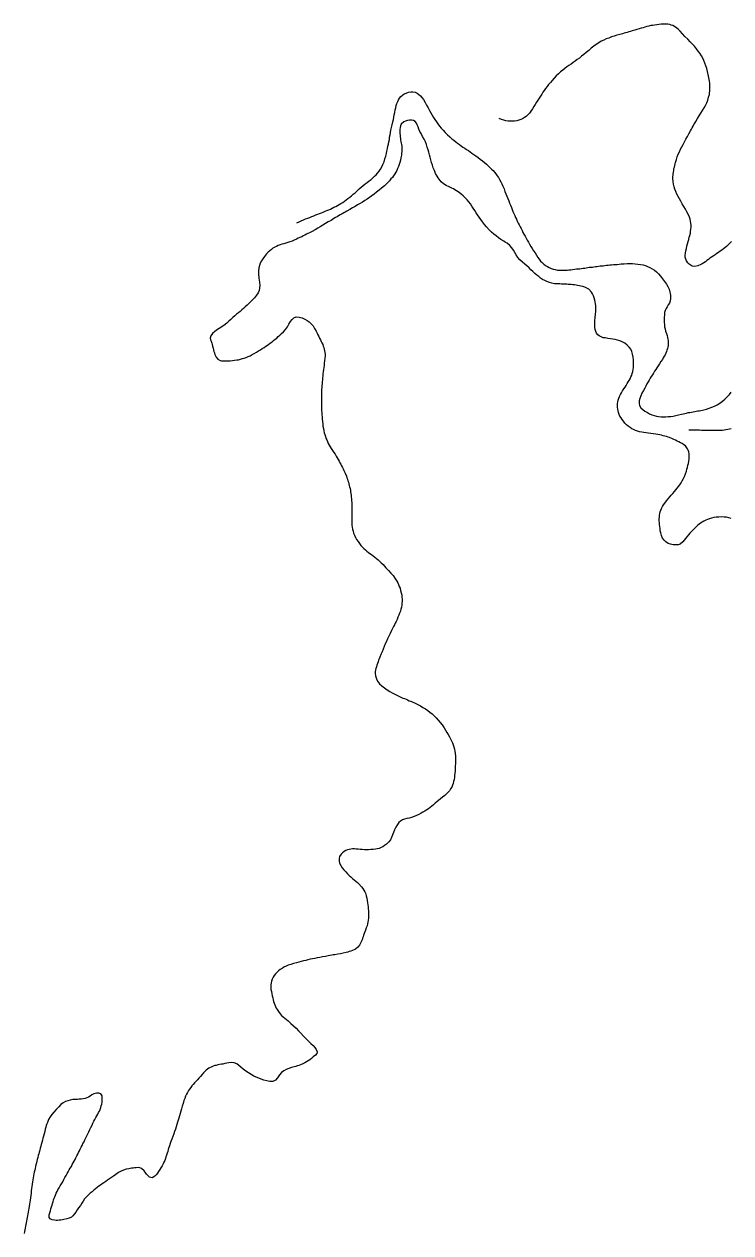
# Model space of a CAD drawing. Header units: inches. Extents: x 401374 to 405300, y 6332180 to 6336621.
# Drawn here: x 401566 to 402041, y 6335087 to 6335900 of the extents above; entities that cross this region are included whole.
import ezdxf

# ---------------------------------------------------------------- set-up
doc = ezdxf.new("R2010")
doc.units = ezdxf.units.IN
doc.header["$MEASUREMENT"] = 0

msp = doc.modelspace()

# ---------------------------------------------------------------- linework, layer by layer
for points in [[(402041.9, 6335753.7), (402040.2, 6335752), (402038.4, 6335750.3), (402036.4, 6335748.7), (402035.4, 6335747.9), (402034.3, 6335747.1), (402033.2, 6335746.3), (402032, 6335745.5), (402030.8, 6335744.7), (402029.6, 6335743.9), (402028.5, 6335743.1), (402027.4, 6335742.4), (402026.3, 6335741.6), (402025.3, 6335740.8), (402024.3, 6335740.1), (402023.3, 6335739.3), (402022.2, 6335738.7), (402021.2, 6335738.1), (402019.3, 6335737.2), (402017.3, 6335736.8), (402015.4, 6335737.1), (402013.5, 6335738.4), (402012.4, 6335739.4), (402011.6, 6335740.6), (402011.1, 6335741.8), (402010.8, 6335743.1), (402010.8, 6335744.4), (402010.9, 6335745.9), (402011.1, 6335747.4), (402011.5, 6335749), (402011.8, 6335750.6), (402012.2, 6335752.1), (402012.7, 6335753.6), (402013.1, 6335755.1), (402013.5, 6335756.5), (402013.8, 6335757.8), (402014.2, 6335759.2), (402014.4, 6335760.5), (402014.6, 6335761.9), (402014.7, 6335763.2), (402014.7, 6335764.5), (402014.6, 6335765.9), (402014.4, 6335767.3), (402014.1, 6335768.7), (402013.6, 6335770.1), (402013, 6335771.7), (402011.9, 6335773.6), (402010.9, 6335775.5), (402009.9, 6335777.3), (402008.8, 6335779), (402007.8, 6335780.7), (402006.9, 6335782.3), (402006, 6335783.9), (402005.2, 6335785.6), (402004.4, 6335787.2), (402003.8, 6335788.8), (402003.3, 6335790.5), (402002.9, 6335792.3), (402002.6, 6335794.1), (402002.5, 6335796.1), (402002.5, 6335797.1), (402002.6, 6335798.2), (402002.7, 6335799.2), (402002.9, 6335800.4), (402003, 6335801.5), (402003.2, 6335802.7), (402003.5, 6335803.7), (402003.7, 6335804.8), (402003.9, 6335805.8), (402004.2, 6335806.8), (402004.8, 6335808.7), (402005.4, 6335810.6), (402006.1, 6335812.3), (402006.8, 6335814), (402007.6, 6335815.7), (402008.4, 6335817.4), (402009.3, 6335819), (402010.2, 6335820.7), (402011.2, 6335822.4), (402012.2, 6335824.2), (402013.2, 6335826.1), (402014.3, 6335828.1), (402014.9, 6335829.1), (402015.5, 6335830.2), (402016, 6335831.2), (402016.6, 6335832.3), (402017.2, 6335833.3), (402017.8, 6335834.3), (402019, 6335836.3), (402020.2, 6335838.1), (402021.3, 6335839.9), (402022.4, 6335841.7), (402023.4, 6335843.5), (402024.3, 6335845.2), (402025.2, 6335847), (402025.9, 6335848.8), (402026.5, 6335850.7), (402027, 6335852.6), (402027.1, 6335853.6), (402027.3, 6335854.7), (402027.3, 6335855.7), (402027.4, 6335856.8), (402027.4, 6335857.9), (402027.3, 6335859.1), (402027.2, 6335860.2), (402027.1, 6335861.5), (402026.9, 6335862.6), (402026.7, 6335863.7), (402026.4, 6335864.8), (402026.2, 6335865.9), (402026, 6335866.9), (402025.7, 6335867.9), (402025.2, 6335869.9), (402024.6, 6335871.8), (402024, 6335873.5), (402023.3, 6335875.3), (402022.5, 6335876.9), (402021.6, 6335878.6), (402020.6, 6335880.2), (402019.5, 6335881.7), (402018.3, 6335883.3), (402017, 6335884.9), (402015.6, 6335886.4), (402014.1, 6335888), (402012.5, 6335889.7), (402010.6, 6335891.5), (402009, 6335893.3), (402007.4, 6335895), (402005.9, 6335896.5), (402004.2, 6335897.8), (402002.4, 6335898.8), (402001.4, 6335899.2), (402000.3, 6335899.5), (401999.1, 6335899.7), (401997.9, 6335899.8), (401996.2, 6335899.7), (401994.6, 6335899.7), (401993.1, 6335899.6), (401991.6, 6335899.4), (401990.2, 6335899.2), (401988.9, 6335899), (401987.6, 6335898.8), (401986.3, 6335898.5), (401985, 6335898.2), (401983.7, 6335897.8), (401982.4, 6335897.4), (401981.1, 6335897.1), (401979.7, 6335896.6), (401978.3, 6335896.2), (401976.8, 6335895.7), (401975.2, 6335895.3), (401974, 6335894.9), (401972.9, 6335894.6), (401971.8, 6335894.3), (401970.7, 6335894), (401969.7, 6335893.7), (401968.7, 6335893.4), (401966.7, 6335892.9), (401964.8, 6335892.3), (401963, 6335891.7), (401961.2, 6335891.2), (401959.4, 6335890.5), (401957.7, 6335889.9), (401956, 6335889.1), (401954.3, 6335888.3), (401952.7, 6335887.3), (401951, 6335886.2), (401949.3, 6335885), (401947.6, 6335883.7), (401945.9, 6335882.2), (401944.2, 6335880.7), (401942.7, 6335879.4), (401941.1, 6335878.2), (401939.7, 6335877), (401938.2, 6335876), (401936.8, 6335875), (401935.4, 6335874), (401934, 6335873), (401932.6, 6335872.1), (401931.2, 6335871.1), (401929.8, 6335870), (401928.5, 6335868.9), (401927, 6335867.7), (401925.6, 6335866.4), (401924.1, 6335865), (401922.7, 6335863.5), (401921.3, 6335862), (401920.1, 6335860.6), (401918.9, 6335859.2), (401917.9, 6335857.9), (401916.9, 6335856.5), (401916, 6335855.3), (401915.1, 6335854), (401914.3, 6335852.7), (401913.4, 6335851.4), (401912.6, 6335850.1), (401911.8, 6335848.7), (401910.9, 6335847.3), (401910, 6335845.9), (401909.1, 6335844.4), (401908.1, 6335842.9), (401907, 6335841.3), (401906, 6335840), (401904.9, 6335838.8), (401903.8, 6335837.8), (401902.7, 6335837), (401901.5, 6335836.2), (401900.2, 6335835.6), (401898.9, 6335835.2), (401897.5, 6335834.8), (401896.1, 6335834.6), (401894.7, 6335834.5), (401893.3, 6335834.5), (401891.8, 6335834.6), (401890.3, 6335834.9), (401888.8, 6335835.2), (401887.3, 6335835.7), (401885.8, 6335836.3)], [(401808.4, 6335807.3), (401808.9, 6335809.2), (401809.5, 6335811), (401809.9, 6335812.8), (401810.3, 6335814.5), (401810.7, 6335816.1), (401811, 6335817.7), (401811.3, 6335819.2), (401811.6, 6335820.7), (401811.9, 6335822.2), (401812.1, 6335823.8), (401812.4, 6335825.3), (401812.7, 6335826.9), (401813, 6335828.6), (401813.4, 6335830.3), (401813.8, 6335832.1), (401814.3, 6335834.1), (401814.6, 6335835.7), (401814.9, 6335837.3), (401815.2, 6335838.9), (401815.5, 6335840.5), (401815.8, 6335842.1), (401816.2, 6335843.6), (401816.6, 6335845.1), (401817, 6335846.5), (401817.5, 6335847.8), (401818.1, 6335849), (401818.8, 6335850.1), (401819.7, 6335851.2), (401820.7, 6335852.1), (401821.9, 6335852.9), (401823.2, 6335853.5), (401824.8, 6335854.1), (401826.3, 6335854.3), (401827.8, 6335854.3), (401829.2, 6335854), (401830.5, 6335853.4), (401831.7, 6335852.6), (401832.8, 6335851.6), (401833.8, 6335850.4), (401834.8, 6335849.1), (401835.9, 6335847.1), (401836.9, 6335845.3), (401837.9, 6335843.5), (401838.9, 6335841.8), (401839.8, 6335840.2), (401840.7, 6335838.6), (401841.6, 6335837.1), (401842.5, 6335835.6), (401843.5, 6335834.2), (401844.5, 6335832.7), (401845.6, 6335831.3), (401846.7, 6335829.9), (401848, 6335828.5), (401849.4, 6335827), (401850.9, 6335825.5), (401852.6, 6335824.1), (401853.9, 6335822.8), (401855.3, 6335821.7), (401856.5, 6335820.7), (401857.8, 6335819.8), (401859, 6335818.9), (401860.2, 6335818), (401861.4, 6335817.2), (401862.6, 6335816.4), (401863.8, 6335815.6), (401865, 6335814.8), (401866.2, 6335813.9), (401867.4, 6335813.1), (401868.7, 6335812.2), (401870.1, 6335811.2), (401871.5, 6335810.2), (401873, 6335809.1), (401874.4, 6335807.9), (401875.8, 6335806.7), (401877.1, 6335805.6), (401878.3, 6335804.6), (401879.5, 6335803.5), (401880.6, 6335802.4), (401881.6, 6335801.3), (401882.6, 6335800.2), (401883.5, 6335799.1), (401884.4, 6335797.9), (401885.2, 6335796.6), (401886, 6335795.3), (401886.8, 6335793.9), (401887.5, 6335792.4), (401888.2, 6335790.8), (401889, 6335789.1), (401889.6, 6335787.3), (401890.2, 6335785.7), (401890.9, 6335784.1), (401891.5, 6335782.5), (401892.1, 6335781), (401892.7, 6335779.5), (401893.3, 6335778), (401893.9, 6335776.6), (401894.4, 6335775.2), (401895, 6335773.8), (401895.6, 6335772.5), (401896.2, 6335771.2), (401896.8, 6335769.9), (401897.3, 6335768.6), (401897.9, 6335767.3), (401898.5, 6335766.1), (401899.2, 6335764.8), (401899.8, 6335763.6), (401900.4, 6335762.3), (401901.1, 6335761), (401901.7, 6335759.8), (401902.4, 6335758.5), (401903.1, 6335757.2), (401903.9, 6335755.9), (401904.6, 6335754.6), (401905.4, 6335753.2), (401906.2, 6335751.8), (401907.1, 6335750.4), (401907.9, 6335749), (401908.8, 6335747.5), (401909.8, 6335746), (401910.8, 6335744.5), (401911.7, 6335743), (401912.6, 6335741.7), (401913.6, 6335740.5), (401914.7, 6335739.5), (401915.8, 6335738.5), (401916.9, 6335737.6), (401918.1, 6335736.8), (401919.4, 6335736.2), (401920.7, 6335735.6), (401922, 6335735.1), (401923.4, 6335734.8), (401924.9, 6335734.5), (401926.4, 6335734.3), (401928, 6335734.3), (401929.6, 6335734.3), (401931.3, 6335734.5), (401932.6, 6335734.6), (401933.9, 6335734.7), (401935.1, 6335734.9), (401936.4, 6335735), (401937.6, 6335735.2), (401938.7, 6335735.3), (401939.9, 6335735.4), (401941, 6335735.6), (401942.1, 6335735.7), (401943.2, 6335735.8), (401944.2, 6335736), (401945.3, 6335736.1), (401946.3, 6335736.3), (401947.3, 6335736.4), (401948.4, 6335736.5), (401949.4, 6335736.7), (401950.4, 6335736.8), (401951.4, 6335736.9), (401952.5, 6335737), (401953.5, 6335737.2), (401954.5, 6335737.3), (401955.6, 6335737.4), (401956.7, 6335737.5), (401957.8, 6335737.7), (401958.9, 6335737.8), (401960.1, 6335737.9), (401961.3, 6335738), (401962.5, 6335738.1), (401963.7, 6335738.2), (401965, 6335738.3), (401966.3, 6335738.4), (401967.7, 6335738.6), (401968.7, 6335738.6), (401969.7, 6335738.7), (401971.7, 6335738.8), (401973.6, 6335738.8), (401975.4, 6335738.8), (401977.2, 6335738.7), (401979, 6335738.5), (401980.7, 6335738.3), (401982.4, 6335737.9), (401984, 6335737.5), (401985.5, 6335736.9), (401987, 6335736.2), (401988.5, 6335735.3), (401990, 6335734.3), (401991.4, 6335733.2), (401992.7, 6335731.9), (401994.1, 6335730.4), (401995.5, 6335728.5), (401996.9, 6335726.7), (401998.1, 6335725), (401999.1, 6335723.3), (401999.9, 6335721.6), (402000.5, 6335719.7), (402000.7, 6335718.7), (402000.8, 6335717.6), (402000.9, 6335716.5), (402000.9, 6335715.4), (402000.6, 6335713.7), (402000.1, 6335712.3), (401999.4, 6335711), (401998.7, 6335709.8), (401997.9, 6335708.6), (401997.3, 6335707.3), (401996.9, 6335706), (401996.8, 6335704.4), (401996.7, 6335702.5), (401996.7, 6335700.8), (401996.7, 6335699.3), (401996.8, 6335697.8), (401996.9, 6335696.4), (401997.2, 6335694.9), (401997.6, 6335693.3), (401998.2, 6335691.7), (401998.6, 6335690.4), (401998.9, 6335689.2), (401999.1, 6335688.1), (401999.3, 6335687), (401999.3, 6335685.9), (401999.3, 6335684.8), (401999.2, 6335683.7), (401999.1, 6335682.7), (401998.8, 6335681.7), (401998.5, 6335680.6), (401998.2, 6335679.6), (401997.7, 6335678.6), (401997.2, 6335677.5), (401996.7, 6335676.5), (401996, 6335675.4), (401995.4, 6335674.4), (401994.4, 6335672.9), (401993.4, 6335671.5), (401992.6, 6335670.1), (401991.7, 6335668.8), (401990.9, 6335667.6), (401990.1, 6335666.4), (401989.4, 6335665.2), (401988.7, 6335664.1), (401987.9, 6335662.9), (401987.2, 6335661.7), (401986.5, 6335660.5), (401985.8, 6335659.2), (401985, 6335657.9), (401984.3, 6335656.5), (401983.5, 6335655), (401982.7, 6335653.5), (401981.7, 6335651.7), (401980.9, 6335649.9), (401980.3, 6335648.2), (401979.9, 6335646.5), (401979.8, 6335644.8), (401980.1, 6335643.3), (401980.9, 6335641.9), (401982.2, 6335640.7), (401983.7, 6335639.6), (401985.3, 6335638.6), (401986.8, 6335637.8), (401988.3, 6335637.2), (401989.8, 6335636.7), (401991.4, 6335636.3), (401992.9, 6335636), (401994.5, 6335635.8), (401996.1, 6335635.7), (401997.7, 6335635.8), (401999.3, 6335635.9), (402001, 6335636.1), (402002.7, 6335636.3), (402004.4, 6335636.7), (402006.3, 6335637.1), (402008.2, 6335637.6), (402009.3, 6335637.8), (402010.5, 6335638.1), (402011.7, 6335638.3), (402012.8, 6335638.6), (402013.9, 6335638.8), (402015, 6335639), (402016.1, 6335639.2), (402017.1, 6335639.4), (402018.2, 6335639.5), (402019.2, 6335639.7), (402020.2, 6335639.9), (402021.2, 6335640.1), (402023.2, 6335640.5), (402025.1, 6335641), (402026.9, 6335641.5), (402028.7, 6335642.2), (402030.5, 6335642.9), (402032.3, 6335643.8), (402034, 6335644.9), (402035.7, 6335646.2), (402037.4, 6335647.6), (402039.1, 6335649.4), (402040.4, 6335650.9), (402041.6, 6335652.4)], [(402041.6, 6335567.4), (402040.1, 6335567.8), (402038.6, 6335568.2), (402036.9, 6335568.4), (402035.2, 6335568.5), (402033.4, 6335568.4), (402031.6, 6335568.3), (402030, 6335568), (402028.5, 6335567.7), (402027.1, 6335567.3), (402025.7, 6335566.8), (402024.5, 6335566.3), (402023.3, 6335565.7), (402022.2, 6335565), (402021.1, 6335564.3), (402020.1, 6335563.5), (402019, 6335562.7), (402018, 6335561.7), (402017, 6335560.8), (402016, 6335559.8), (402015, 6335558.7), (402013.9, 6335557.5), (402012.9, 6335556.4), (402011.8, 6335555.1), (402010.9, 6335553.9), (402010.1, 6335552.8), (402009.2, 6335551.8), (402007.3, 6335550.2), (402006.1, 6335549.7), (402004.7, 6335549.6), (402002.7, 6335549.7), (402000.9, 6335550.1), (401999.2, 6335550.7), (401997.7, 6335551.7), (401996.5, 6335552.8), (401995.4, 6335554.2), (401994.7, 6335555.9), (401994.3, 6335557.8), (401994, 6335559.2), (401993.9, 6335560.6), (401993.7, 6335562), (401993.5, 6335563.3), (401993.4, 6335564.6), (401993.3, 6335565.9), (401993.3, 6335567.1), (401993.4, 6335568.3), (401993.5, 6335569.5), (401993.7, 6335570.7), (401993.9, 6335571.8), (401994.3, 6335573), (401994.8, 6335574.2), (401995.4, 6335575.4), (401996.1, 6335576.5), (401997, 6335577.8), (401998.1, 6335579.2), (401999.2, 6335580.6), (402000.3, 6335581.9), (402001.4, 6335583.1), (402002.5, 6335584.3), (402003.5, 6335585.5), (402004.5, 6335586.6), (402005.4, 6335587.8), (402006.3, 6335588.9), (402007.2, 6335590.1), (402008, 6335591.4), (402008.8, 6335592.7), (402009.6, 6335594.2), (402010.3, 6335595.7), (402010.9, 6335597.4), (402011.6, 6335599.2), (402011.9, 6335600.5), (402012.3, 6335601.8), (402012.6, 6335603.2), (402012.9, 6335604.5), (402013.2, 6335605.9), (402013.3, 6335607.2), (402013.4, 6335608.5), (402013.4, 6335609.8), (402013.3, 6335611), (402013.1, 6335612.2), (402012.7, 6335613.3), (402012.3, 6335614.3), (402010.9, 6335616.2), (402009.9, 6335617), (402008.8, 6335617.8), (402007.5, 6335618.4), (402006.4, 6335619), (402005.3, 6335619.5), (402004.2, 6335620.1), (402003.2, 6335620.5), (402002.2, 6335621), (402000.2, 6335621.8), (401999.2, 6335622.2), (401998.1, 6335622.5), (401997.1, 6335622.8), (401996, 6335623.1), (401994.9, 6335623.4), (401993.7, 6335623.7), (401992.4, 6335623.9), (401991.1, 6335624.2), (401989.3, 6335624.4), (401987.6, 6335624.6), (401986, 6335624.8), (401984.5, 6335625), (401983, 6335625.3), (401981.5, 6335625.5), (401980.1, 6335625.8), (401978.7, 6335626.2), (401977.4, 6335626.6), (401976.1, 6335627.2), (401974.9, 6335627.8), (401973.7, 6335628.5), (401972.5, 6335629.4), (401971.3, 6335630.4), (401970.2, 6335631.5), (401969.2, 6335632.9), (401968.3, 6335634), (401967.6, 6335635.1), (401966.9, 6335636.3), (401966.4, 6335637.4), (401966, 6335638.6), (401965.6, 6335639.8), (401965.4, 6335641), (401965.2, 6335642.2), (401965.2, 6335643.4), (401965.3, 6335644.6), (401965.4, 6335645.8), (401965.7, 6335647), (401966.1, 6335648.3), (401966.6, 6335649.5), (401967.2, 6335650.7), (401967.9, 6335652), (401968.7, 6335653.3), (401969.5, 6335654.5), (401970.3, 6335655.8), (401971, 6335656.9), (401971.8, 6335658.1), (401972.5, 6335659.2), (401973.1, 6335660.3), (401973.8, 6335661.4), (401974.3, 6335662.6), (401974.8, 6335663.7), (401975.2, 6335664.9), (401975.6, 6335666.2), (401975.8, 6335667.5), (401976, 6335668.9), (401976.1, 6335670.4), (401976.1, 6335672), (401976, 6335673), (401975.9, 6335674), (401975.7, 6335676), (401975.3, 6335677.8), (401974.8, 6335679.6), (401974.1, 6335681.2), (401973.1, 6335682.6), (401971.7, 6335684), (401970.1, 6335685.2), (401968.4, 6335686.1), (401966.8, 6335686.8), (401965.2, 6335687.3), (401963.7, 6335687.7), (401962.2, 6335688), (401960.6, 6335688.3), (401958.8, 6335688.5), (401957, 6335688.8), (401955.5, 6335689), (401954.2, 6335689.5), (401953, 6335690.2), (401952, 6335691), (401951.2, 6335692), (401950.6, 6335693.2), (401950.2, 6335694.6), (401950.1, 6335696.1), (401950, 6335697.4), (401950, 6335698.6), (401950.1, 6335699.8), (401950.1, 6335700.9), (401950.2, 6335702), (401950.3, 6335703.1), (401950.4, 6335704.1), (401950.5, 6335705.2), (401950.6, 6335706.2), (401950.7, 6335707.3), (401950.7, 6335708.3), (401950.7, 6335709.4), (401950.6, 6335710.6), (401950.5, 6335711.7), (401950.3, 6335713), (401950.1, 6335714.3), (401949.6, 6335715.8), (401949.1, 6335717.2), (401948.5, 6335718.5), (401947.8, 6335719.7), (401945.9, 6335721.6), (401944.7, 6335722.3), (401943.3, 6335723), (401942, 6335723.3), (401940.7, 6335723.6), (401939.6, 6335723.9), (401938.4, 6335724.1), (401937.4, 6335724.3), (401936.3, 6335724.5), (401935.3, 6335724.6), (401934.2, 6335724.7), (401933.2, 6335724.8), (401932.1, 6335724.8), (401931.1, 6335724.9), (401930, 6335724.9), (401928.8, 6335725), (401927.6, 6335725), (401926.4, 6335725.1), (401925.1, 6335725.2), (401924, 6335725.2), (401923, 6335725.3), (401921.2, 6335725.6), (401919.5, 6335726.1), (401917.8, 6335726.7), (401916.3, 6335727.4), (401914.9, 6335728.2), (401913.6, 6335729.1), (401912.3, 6335730.1), (401911, 6335731.1), (401909.7, 6335732.2), (401908.4, 6335733.4), (401907.1, 6335734.6), (401905.8, 6335735.9), (401904.4, 6335737.2), (401902.9, 6335738.5), (401901.4, 6335739.8), (401899.6, 6335741.3), (401898.3, 6335742.9), (401897.2, 6335744.6), (401896.3, 6335746.3), (401895.3, 6335747.9), (401894.2, 6335749.5), (401892.8, 6335751), (401891, 6335752.5), (401889.9, 6335753.1), (401888.8, 6335753.8), (401886.9, 6335755), (401885.2, 6335756.2), (401883.6, 6335757.4), (401882.1, 6335758.6), (401880.5, 6335760), (401878.9, 6335761.6), (401877.3, 6335763.5), (401875.8, 6335765.1), (401874.5, 6335766.8), (401873.3, 6335768.4), (401872.2, 6335770), (401871.2, 6335771.5), (401870.2, 6335773), (401869.3, 6335774.5), (401868.3, 6335776), (401867.4, 6335777.5), (401866.4, 6335778.9), (401865.3, 6335780.3), (401864.2, 6335781.7), (401862.9, 6335783), (401861.5, 6335784.4), (401859.9, 6335785.7), (401858.2, 6335787.1), (401857.1, 6335787.8), (401856, 6335788.4), (401855, 6335789), (401854, 6335789.5), (401852, 6335790.5), (401850.2, 6335791.4), (401848.4, 6335792.5), (401846.8, 6335793.8), (401845.4, 6335795.5), (401844.7, 6335796.4), (401844.1, 6335797.6), (401843, 6335799.5), (401842.2, 6335801.5), (401841.4, 6335803.3), (401840.8, 6335805.1), (401840.3, 6335806.9), (401839.8, 6335808.6), (401839.3, 6335810.3), (401838.9, 6335812), (401838.4, 6335813.7), (401837.9, 6335815.4), (401837.4, 6335817.1), (401836.8, 6335818.8), (401836.1, 6335820.6), (401835.2, 6335822.4), (401834.3, 6335824.2), (401833.2, 6335826.2), (401832.4, 6335827.6), (401831.8, 6335829.1), (401831.2, 6335830.7), (401830.7, 6335832.1), (401830.1, 6335833.3), (401829.3, 6335834.3), (401828.2, 6335835), (401826.8, 6335835.3), (401825.4, 6335835.2), (401824, 6335835), (401822.8, 6335834.6), (401821.6, 6335834.1), (401819.9, 6335832.6), (401819.3, 6335831.5), (401819.1, 6335830.3), (401819, 6335828.9), (401818.9, 6335827.6), (401819, 6335826.4), (401819.1, 6335825.2), (401819.2, 6335824.1), (401819.4, 6335823), (401819.5, 6335821.9), (401819.7, 6335820.9), (401819.9, 6335819.8), (401820.1, 6335818.8), (401820.2, 6335817.7), (401820.3, 6335816.6), (401820.3, 6335815.4), (401820.3, 6335814.2), (401820.1, 6335813), (401820, 6335811.7), (401819.6, 6335810), (401819.3, 6335808.4), (401818.9, 6335806.8), (401818.4, 6335805.4), (401818, 6335804), (401817.4, 6335802.7), (401816.9, 6335801.5), (401816.2, 6335800.2), (401815.5, 6335799.1), (401814.8, 6335797.9), (401814, 6335796.8), (401813, 6335795.7), (401812.1, 6335794.5), (401811, 6335793.4), (401809.8, 6335792.3), (401808.6, 6335791.2), (401806.7, 6335789.6), (401805, 6335788.1), (401803.3, 6335786.8), (401801.7, 6335785.5), (401800.1, 6335784.3), (401798.5, 6335783.2), (401797, 6335782.2), (401795.4, 6335781.2), (401793.9, 6335780.2), (401792.2, 6335779.2), (401790.6, 6335778.3), (401788.9, 6335777.3), (401787.1, 6335776.3), (401785.3, 6335775.2), (401783.3, 6335774.1), (401782.3, 6335773.5), (401781.3, 6335773), (401780.1, 6335772.3), (401778.9, 6335771.6), (401777.8, 6335771), (401776.8, 6335770.3), (401775.7, 6335769.7), (401774.7, 6335769.1), (401772.8, 6335767.9), (401770.9, 6335766.8), (401769.1, 6335765.7), (401767.3, 6335764.7), (401765.5, 6335763.6), (401763.8, 6335762.6), (401762, 6335761.6), (401760.1, 6335760.5), (401758.2, 6335759.5), (401757.2, 6335759), (401756.2, 6335758.5), (401755.2, 6335758), (401754.1, 6335757.4), (401753, 6335756.9), (401751.8, 6335756.4), (401750.7, 6335755.8), (401749.5, 6335755.3), (401747.9, 6335754.6), (401746.5, 6335754), (401745, 6335753.5), (401743.7, 6335753), (401742.3, 6335752.6), (401741, 6335752.2), (401739.7, 6335751.8), (401738.5, 6335751.4), (401737.2, 6335750.9), (401736.1, 6335750.4), (401734.9, 6335749.8), (401733.7, 6335749.1), (401732.6, 6335748.4), (401731.5, 6335747.5), (401730.4, 6335746.4), (401729.4, 6335745.3), (401728, 6335743.6), (401726.9, 6335742.1), (401725.9, 6335740.6), (401725.2, 6335739.1), (401724.6, 6335737.5), (401724.1, 6335735.9), (401723.9, 6335734), (401724, 6335732.1), (401724, 6335731), (401724.1, 6335729.9), (401724.2, 6335728.9), (401724.4, 6335727.9), (401724.6, 6335726), (401724.8, 6335724.2), (401724.7, 6335722.4), (401724.4, 6335720.8), (401723.7, 6335719.1), (401722.6, 6335717.5), (401721.2, 6335715.9), (401719.9, 6335714.5), (401718.7, 6335713.2), (401717.5, 6335712), (401716.3, 6335710.9), (401715.1, 6335709.8), (401714, 6335708.7), (401712.8, 6335707.7), (401711.6, 6335706.7), (401710.5, 6335705.7), (401709.2, 6335704.7), (401708, 6335703.6), (401706.7, 6335702.5), (401705.4, 6335701.3), (401704, 6335700.1), (401702.6, 6335698.8), (401700.6, 6335697.2), (401699.6, 6335696.5), (401698.6, 6335695.8), (401697.5, 6335695.1), (401696.5, 6335694.5), (401694.6, 6335693.2), (401693, 6335691.8), (401692, 6335690.3), (401691.6, 6335688.6), (401691.7, 6335687.6), (401692.1, 6335686.6), (401692.5, 6335685.4), (401692.8, 6335684.3), (401693.1, 6335683.2), (401693.4, 6335682), (401693.7, 6335680.9), (401694, 6335679.8), (401694.3, 6335678.7), (401694.7, 6335677.7), (401695.5, 6335675.9), (401696.6, 6335674.5), (401698.2, 6335673.6), (401699.1, 6335673.4), (401700.3, 6335673.4), (401701.9, 6335673.4), (401703.5, 6335673.5), (401705, 6335673.5), (401706.5, 6335673.7), (401707.9, 6335673.8), (401709.3, 6335674), (401710.6, 6335674.2), (401711.9, 6335674.5), (401713.2, 6335674.9), (401714.4, 6335675.3), (401715.7, 6335675.7), (401717, 6335676.3), (401718.3, 6335676.9), (401719.7, 6335677.6), (401721.1, 6335678.4), (401722.6, 6335679.3), (401724, 6335680.1), (401725.3, 6335680.9), (401726.5, 6335681.7), (401727.7, 6335682.5), (401728.9, 6335683.2), (401730, 6335684), (401731, 6335684.7), (401732.1, 6335685.5), (401733.1, 6335686.2), (401734.1, 6335687), (401735.2, 6335687.9), (401736.2, 6335688.7), (401737.3, 6335689.7), (401738.4, 6335690.6), (401739.5, 6335691.7), (401740.8, 6335692.9), (401742.2, 6335694.5), (401743.4, 6335696.2), (401744.4, 6335698.1), (401745.4, 6335699.8), (401746.5, 6335701.3), (401747.8, 6335702.4), (401749.3, 6335703), (401751.3, 6335702.9), (401752.3, 6335702.6), (401753.3, 6335702.3), (401755.1, 6335701.5), (401756.7, 6335700.6), (401758.1, 6335699.6), (401759.4, 6335698.3), (401760.6, 6335696.9), (401761.6, 6335695.2), (401762.7, 6335693.4), (401763.3, 6335692.1), (401763.9, 6335690.9), (401764.5, 6335689.7), (401765, 6335688.6), (401765.6, 6335687.6), (401766.1, 6335686.5), (401766.6, 6335685.5), (401767.1, 6335684.5), (401767.5, 6335683.4), (401767.9, 6335682.4), (401768.2, 6335681.3), (401768.4, 6335680.2), (401768.6, 6335679.1), (401768.7, 6335677.8), (401768.7, 6335676.5), (401768.6, 6335675.2), (401768.4, 6335673.5), (401768.2, 6335671.9), (401768, 6335670.4), (401767.8, 6335668.9), (401767.6, 6335667.5), (401767.5, 6335666), (401767.3, 6335664.6), (401767.2, 6335663.3), (401767, 6335661.9), (401766.9, 6335660.6), (401766.8, 6335659.3), (401766.7, 6335658), (401766.6, 6335656.8), (401766.5, 6335655.5), (401766.4, 6335654.3), (401766.4, 6335653), (401766.3, 6335651.8), (401766.3, 6335650.5), (401766.2, 6335649.3), (401766.2, 6335648), (401766.2, 6335646.7), (401766.2, 6335645.4), (401766.2, 6335644.1), (401766.3, 6335642.8), (401766.3, 6335641.4), (401766.4, 6335640), (401766.5, 6335638.6), (401766.6, 6335637.2), (401766.7, 6335635.7), (401766.8, 6335634.1), (401767, 6335632.6), (401767.2, 6335631), (401767.3, 6335629.4), (401767.6, 6335627.9), (401767.8, 6335626.4), (401768.2, 6335625.1), (401768.5, 6335623.8), (401768.9, 6335622.6), (401769.3, 6335621.4), (401769.8, 6335620.2), (401770.4, 6335619.1), (401770.9, 6335617.9), (401771.5, 6335616.8), (401772.2, 6335615.6), (401772.9, 6335614.4), (401773.7, 6335613.2), (401774.5, 6335611.9), (401775.4, 6335610.6), (401776.1, 6335609.4), (401776.8, 6335608.2), (401777.4, 6335607.1), (401778.1, 6335606), (401778.7, 6335604.9), (401779.3, 6335603.9), (401779.8, 6335602.8), (401780.4, 6335601.8), (401780.9, 6335600.8), (401781.4, 6335599.8), (401781.8, 6335598.8), (401782.3, 6335597.8), (401783.1, 6335595.8), (401783.4, 6335594.8), (401783.8, 6335593.8), (401784.1, 6335592.8), (401784.4, 6335591.8), (401784.7, 6335590.7), (401785, 6335589.7), (401785.2, 6335588.6), (401785.5, 6335587.6), (401785.7, 6335586.5), (401785.9, 6335585.4), (401786, 6335584.2), (401786.2, 6335583.1), (401786.3, 6335581.9), (401786.4, 6335580.7), (401786.5, 6335579.4), (401786.6, 6335578.1), (401786.7, 6335576.8), (401786.8, 6335575.5), (401786.8, 6335573.7), (401786.8, 6335572), (401786.7, 6335570.4), (401786.7, 6335568.8), (401786.7, 6335567.3), (401786.7, 6335565.8), (401786.7, 6335564.4), (401786.8, 6335563), (401786.9, 6335561.6), (401787.1, 6335560.2), (401787.5, 6335558.8), (401787.9, 6335557.5), (401788.4, 6335556.1), (401789.1, 6335554.7), (401789.9, 6335553.3), (401790.9, 6335551.9), (401791.8, 6335550.5), (401792.8, 6335549.3), (401793.8, 6335548.2), (401794.8, 6335547.2), (401795.8, 6335546.3), (401796.8, 6335545.4), (401797.9, 6335544.6), (401798.9, 6335543.8), (401800, 6335543.1), (401801, 6335542.3), (401802.1, 6335541.4), (401803.2, 6335540.6), (401804.3, 6335539.7), (401805.4, 6335538.7), (401806.5, 6335537.6), (401807.7, 6335536.4), (401808.6, 6335535.3), (401809.5, 6335534.3), (401811.3, 6335532.4), (401812.9, 6335530.7), (401814.4, 6335529), (401815.7, 6335527.2), (401816.9, 6335525.2), (401817.5, 6335524.2), (401818.1, 6335523), (401818.6, 6335521.8), (401819.1, 6335520.5), (401819.5, 6335518.9), (401819.9, 6335517.4), (401820.2, 6335515.9), (401820.4, 6335514.5), (401820.5, 6335513.1), (401820.5, 6335511.7), (401820.4, 6335510.4), (401820.2, 6335509.1), (401820, 6335507.8), (401819.7, 6335506.5), (401819.3, 6335505.1), (401818.8, 6335503.8), (401818.3, 6335502.4), (401817.7, 6335501.1), (401817.1, 6335499.6), (401816.4, 6335498.2), (401815.8, 6335497), (401815.3, 6335496), (401814.8, 6335494.9), (401814.3, 6335493.9), (401813.3, 6335492), (401812.4, 6335490.1), (401811.6, 6335488.3), (401810.7, 6335486.5), (401810, 6335484.8), (401809.2, 6335483.1), (401808.4, 6335481.4), (401807.7, 6335479.6), (401807, 6335477.8), (401806.2, 6335476), (401805.5, 6335474.1), (401805.1, 6335473.1), (401804.7, 6335472.1), (401804.4, 6335471), (401804, 6335469.9), (401803.6, 6335468.8), (401803.2, 6335467.7), (401802.8, 6335466.6), (401802.6, 6335465.5), (401802.4, 6335464.5), (401802.4, 6335463.5), (401802.6, 6335461.6), (401803.2, 6335459.7), (401804, 6335458), (401805.3, 6335456.3), (401806.8, 6335454.9), (401808.6, 6335453.6), (401810.5, 6335452.3), (401812.3, 6335451.1), (401813.9, 6335450.1), (401815.6, 6335449.3), (401817.3, 6335448.4), (401819.1, 6335447.6), (401821, 6335446.7), (401822, 6335446.3), (401823.2, 6335445.9), (401824.2, 6335445.4), (401825.3, 6335444.9), (401826.3, 6335444.5), (401827.3, 6335444.1), (401829.2, 6335443.2), (401831.1, 6335442.3), (401832.8, 6335441.4), (401834.5, 6335440.4), (401836.1, 6335439.4), (401837.7, 6335438.4), (401839.2, 6335437.3), (401840.6, 6335436.1), (401842, 6335434.8), (401843.4, 6335433.4), (401844.7, 6335431.9), (401846, 6335430.3), (401847.3, 6335428.6), (401848.7, 6335426.7), (401849.7, 6335425.1), (401850.6, 6335423.6), (401851.5, 6335422.1), (401852.3, 6335420.7), (401853, 6335419.3), (401853.7, 6335417.9), (401854.3, 6335416.5), (401854.8, 6335415.2), (401855.2, 6335413.8), (401855.6, 6335412.3), (401855.9, 6335410.9), (401856.2, 6335409.3), (401856.3, 6335407.8), (401856.4, 6335406.1), (401856.4, 6335404.4), (401856.4, 6335402.6), (401856.2, 6335400.9), (401856.2, 6335399.2), (401856.1, 6335397.7), (401856, 6335396.2), (401855.8, 6335394.7), (401855.6, 6335393.3), (401855.4, 6335391.9), (401855.1, 6335390.5), (401854.8, 6335389.2), (401854.3, 6335388), (401853.8, 6335386.8), (401853.1, 6335385.6), (401852.3, 6335384.4), (401851.4, 6335383.3), (401850.3, 6335382.2), (401849.1, 6335381.2), (401847.6, 6335380), (401846.3, 6335378.9), (401845, 6335377.9), (401843.8, 6335376.8), (401842.6, 6335375.9), (401841.5, 6335374.9), (401840.4, 6335374), (401839.3, 6335373.1), (401838.2, 6335372.3), (401837, 6335371.5), (401835.8, 6335370.7), (401834.5, 6335369.9), (401833.2, 6335369.2), (401831.7, 6335368.4), (401830.2, 6335367.7), (401828.6, 6335367.1), (401826.8, 6335366.4), (401825.2, 6335366), (401823.6, 6335365.6), (401822.2, 6335365.2), (401820.8, 6335364.7), (401819.5, 6335364), (401818.3, 6335363), (401817.3, 6335361.7), (401816.2, 6335359.8), (401815.4, 6335358), (401814.7, 6335356.3), (401814.1, 6335354.6), (401813.4, 6335353), (401812.6, 6335351.4), (401811.5, 6335349.9), (401810, 6335348.5), (401808.7, 6335347.5), (401807.5, 6335346.7), (401806.3, 6335346.1), (401805.1, 6335345.6), (401803.8, 6335345.3), (401802.5, 6335345), (401801, 6335344.9), (401799.5, 6335344.8), (401798, 6335344.7), (401796.5, 6335344.7), (401795.1, 6335344.7), (401793.7, 6335344.8), (401792.3, 6335344.9), (401791, 6335345), (401789.7, 6335345.1), (401788.4, 6335345.2), (401787.2, 6335345.2), (401786, 6335345.1), (401784.9, 6335344.9), (401783.7, 6335344.6), (401782.6, 6335344.1), (401781.5, 6335343.5), (401780.5, 6335342.7), (401779.5, 6335341.7), (401778.5, 6335340.2), (401778.1, 6335338.7), (401778.1, 6335337.2), (401778.5, 6335335.7), (401779.3, 6335334.1), (401780.3, 6335332.6), (401781.4, 6335331.1), (401782.7, 6335329.8), (401783.8, 6335328.5), (401784.9, 6335327.4), (401786.1, 6335326.4), (401787.2, 6335325.4), (401788.3, 6335324.4), (401789.4, 6335323.5), (401790.4, 6335322.6), (401791.4, 6335321.7), (401793.3, 6335319.8), (401794.1, 6335318.7), (401794.8, 6335317.6), (401795.4, 6335316.4), (401796, 6335315.1), (401796.4, 6335313.6), (401796.8, 6335312.1), (401797, 6335310.5), (401797.2, 6335309), (401797.4, 6335307.6), (401797.6, 6335306.2), (401797.7, 6335304.9), (401797.8, 6335303.6), (401797.9, 6335302.4), (401798, 6335301.1), (401797.9, 6335299.9), (401797.9, 6335298.7), (401797.7, 6335297.4), (401797.5, 6335296.1), (401797.2, 6335294.8), (401796.9, 6335293.5), (401796.4, 6335292.1), (401795.9, 6335290.7), (401795.4, 6335289.5), (401795, 6335288.4), (401794.6, 6335287.3), (401794.3, 6335286.2), (401793.9, 6335285.2), (401793.6, 6335284.2), (401792.8, 6335282.3), (401791.9, 6335280.6), (401790.7, 6335279.2), (401789.1, 6335277.9), (401787.2, 6335277), (401786, 6335276.5), (401784.9, 6335276.2), (401783.9, 6335275.8), (401782.9, 6335275.6), (401780.9, 6335275.1), (401779.1, 6335274.7), (401777.2, 6335274.4), (401775.3, 6335274.1), (401774.2, 6335274), (401773.2, 6335273.8), (401772, 6335273.6), (401770.9, 6335273.4), (401768.9, 6335272.9), (401767, 6335272.6), (401765.2, 6335272.2), (401763.5, 6335271.9), (401761.9, 6335271.6), (401760.3, 6335271.3), (401758.7, 6335271), (401757.2, 6335270.7), (401755.7, 6335270.3), (401754.2, 6335270), (401752.6, 6335269.6), (401751, 6335269.2), (401749.4, 6335268.7), (401747.6, 6335268.2), (401745.8, 6335267.6), (401744, 6335267), (401742.5, 6335266.4), (401741.1, 6335265.7), (401739.8, 6335264.9), (401738.5, 6335264.1), (401737.4, 6335263.2), (401736.3, 6335262.2), (401735.4, 6335261.2), (401734.5, 6335260.1), (401733.8, 6335258.9), (401733.2, 6335257.7), (401732.7, 6335256.4), (401732.4, 6335255.1), (401732.2, 6335253.7), (401732.2, 6335252.2), (401732.3, 6335250.8), (401732.6, 6335249.3), (401732.9, 6335247.8), (401733.2, 6335246.4), (401733.5, 6335245.1), (401733.8, 6335243.8), (401734.1, 6335242.6), (401734.5, 6335241.5), (401734.9, 6335240.3), (401735.4, 6335239.3), (401735.9, 6335238.2), (401736.5, 6335237.2), (401737.8, 6335235.2), (401739.5, 6335233.3), (401740.5, 6335232.4), (401741.7, 6335231.5), (401742.8, 6335230.5), (401743.8, 6335229.6), (401745.8, 6335227.9), (401747.5, 6335226.3), (401749.2, 6335224.7), (401750.8, 6335223), (401752.5, 6335221.3), (401754.3, 6335219.4), (401755.2, 6335218.4), (401756.3, 6335217.4), (401757.6, 6335215.9), (401759.1, 6335214.5), (401760.6, 6335213.1), (401761.9, 6335211.7), (401762.8, 6335210.3), (401763.3, 6335208.9), (401763.1, 6335207.7), (401762.2, 6335206.5), (401760.8, 6335205.4), (401759.6, 6335204.4), (401758.5, 6335203.5), (401757.4, 6335202.7), (401756.3, 6335202), (401755, 6335201.3), (401753.7, 6335200.7), (401752.2, 6335200.1), (401751.1, 6335199.6), (401750, 6335199.3), (401749, 6335199), (401748, 6335198.7), (401746.1, 6335198.2), (401744.3, 6335197.7), (401742.6, 6335197), (401741, 6335196.1), (401739.5, 6335194.9), (401738.1, 6335193.3), (401736.7, 6335191.3), (401735.3, 6335189.7), (401733.6, 6335188.8), (401731.7, 6335188.8), (401730.5, 6335189), (401729.5, 6335189.3), (401727.6, 6335189.8), (401725.8, 6335190.4), (401724.1, 6335191), (401722.5, 6335191.7), (401720.8, 6335192.5), (401719, 6335193.5), (401717.2, 6335194.7), (401715.4, 6335195.9), (401713.7, 6335197.2), (401712.2, 6335198.5), (401710.8, 6335199.7), (401709.3, 6335200.7), (401707.7, 6335201.4), (401705.9, 6335201.7), (401704, 6335201.5), (401702.6, 6335201.1), (401701.4, 6335200.9), (401700.1, 6335200.6), (401699, 6335200.4), (401697.8, 6335200.2), (401696.7, 6335200), (401695.6, 6335199.7), (401694.6, 6335199.5), (401693.5, 6335199.2), (401692.5, 6335198.8), (401690.6, 6335197.8), (401688.8, 6335196.5), (401687.1, 6335194.7), (401686, 6335193.4), (401684.9, 6335192.2), (401683.9, 6335191), (401682.9, 6335190), (401681.9, 6335188.9), (401681, 6335187.9), (401680.1, 6335186.9), (401679.2, 6335185.9), (401678.4, 6335184.9), (401677.6, 6335183.8), (401676.9, 6335182.7), (401676.2, 6335181.5), (401675.5, 6335180.3), (401674.9, 6335179), (401674.4, 6335177.5), (401673.9, 6335176), (401673.3, 6335174), (401672.7, 6335172.2), (401672.2, 6335170.5), (401671.8, 6335168.9), (401671.3, 6335167.3), (401670.9, 6335165.8), (401670.4, 6335164.3), (401670, 6335162.9), (401669.5, 6335161.4), (401669.1, 6335159.9), (401668.6, 6335158.4), (401668.1, 6335156.9), (401667.5, 6335155.3), (401667, 6335153.6), (401666.3, 6335151.9), (401665.7, 6335150.1), (401665.1, 6335148.5), (401664.6, 6335147.1), (401664.1, 6335145.7), (401663.7, 6335144.4), (401663.3, 6335143.1), (401663, 6335141.8), (401662.6, 6335140.6), (401662.2, 6335139.4), (401661.8, 6335138.2), (401661.4, 6335137), (401661, 6335135.8), (401660.4, 6335134.6), (401659.8, 6335133.4), (401659.2, 6335132.2), (401658.4, 6335130.9), (401657.6, 6335129.6), (401656.8, 6335128.4), (401656, 6335127.2), (401655.2, 6335126.1), (401654.3, 6335125.1), (401652.5, 6335124), (401650.7, 6335124.6), (401649.6, 6335125.6), (401648.7, 6335126.6), (401647.9, 6335127.8), (401647.1, 6335128.8), (401645.4, 6335130.4), (401644.3, 6335130.9), (401643, 6335131), (401641.8, 6335130.8), (401640.7, 6335130.7), (401639.7, 6335130.6), (401638.7, 6335130.5), (401636.8, 6335130.2), (401635, 6335129.8), (401633.3, 6335129.2), (401631.6, 6335128.5), (401629.8, 6335127.6), (401628, 6335126.4), (401626.5, 6335125.3), (401625.1, 6335124.3), (401623.8, 6335123.4), (401622.5, 6335122.5), (401621.3, 6335121.6), (401620.1, 6335120.8), (401618.9, 6335120), (401617.8, 6335119.2), (401616.7, 6335118.4), (401615.6, 6335117.5), (401614.5, 6335116.6), (401613.3, 6335115.7), (401612.1, 6335114.7), (401610.9, 6335113.7), (401609.7, 6335112.6), (401608.4, 6335111.4), (401607, 6335109.9), (401606.2, 6335108.4), (401605.3, 6335107), (401604.3, 6335105.5), (401603.1, 6335104), (401602.1, 6335102.5), (401601.2, 6335101.1), (401600.3, 6335099.8), (401599.3, 6335098.6), (401598.2, 6335097.6), (401596.8, 6335096.9), (401595.2, 6335096.4), (401593.2, 6335096), (401592.2, 6335095.8), (401591.1, 6335095.7), (401590, 6335095.6), (401588.9, 6335095.5), (401587.9, 6335095.5), (401586.9, 6335095.6), (401585.2, 6335095.9), (401583.9, 6335096.5), (401583.3, 6335097.5), (401583.4, 6335099.1), (401583.8, 6335100.5), (401584.1, 6335101.9), (401584.5, 6335103.2), (401584.9, 6335104.5), (401585.2, 6335105.7), (401585.5, 6335106.9), (401585.9, 6335108), (401586.3, 6335109.2), (401586.6, 6335110.3), (401587.1, 6335111.4), (401587.5, 6335112.5), (401588, 6335113.7), (401588.6, 6335114.9), (401589.2, 6335116.1), (401589.9, 6335117.3), (401590.7, 6335118.7), (401591.5, 6335120.1), (401592.4, 6335121.5), (401593.2, 6335122.9), (401593.9, 6335124.3), (401594.7, 6335125.6), (401595.4, 6335126.9), (401596.1, 6335128.1), (401596.8, 6335129.4), (401597.5, 6335130.6), (401598.2, 6335131.8), (401598.8, 6335133), (401599.4, 6335134.1), (401600.1, 6335135.3), (401600.7, 6335136.5), (401601.3, 6335137.6), (401601.9, 6335138.8), (401602.5, 6335139.9), (401603.1, 6335141.1), (401603.7, 6335142.3), (401604.2, 6335143.4), (401604.8, 6335144.6), (401605.4, 6335145.8), (401606, 6335147.1), (401606.7, 6335148.3), (401607.3, 6335149.6), (401607.9, 6335150.9), (401608.6, 6335152.3), (401609.2, 6335153.6), (401609.9, 6335155.1), (401610.6, 6335156.5), (401611.3, 6335158), (401612.1, 6335159.6), (401612.7, 6335160.9), (401613.4, 6335162.2), (401614, 6335163.4), (401614.7, 6335164.6), (401615.3, 6335165.7), (401616, 6335166.8), (401616.5, 6335167.9), (401617.1, 6335169), (401617.5, 6335170.1), (401618, 6335171.3), (401618.3, 6335172.4), (401618.6, 6335173.6), (401618.8, 6335174.9), (401618.9, 6335176.2), (401618.9, 6335177.6), (401618.9, 6335179.2), (401618.1, 6335180.5), (401616.7, 6335181.1), (401615, 6335181.1), (401613.4, 6335180.6), (401612, 6335179.8), (401610.8, 6335179), (401609.7, 6335178.4), (401608.5, 6335177.9), (401607.4, 6335177.4), (401606.2, 6335177.1), (401604.8, 6335176.9), (401603.4, 6335176.9), (401602.3, 6335176.8), (401601.3, 6335176.8), (401599.3, 6335176.7), (401597.5, 6335176.4), (401595.8, 6335175.9), (401594.2, 6335175.3), (401592.7, 6335174.4), (401591.2, 6335173.3), (401589.8, 6335171.9), (401588, 6335170), (401586.5, 6335168.3), (401585.1, 6335166.6), (401584, 6335165), (401582.9, 6335163.2), (401582.1, 6335161.3), (401581.7, 6335160.3), (401581.3, 6335159.2), (401581, 6335158.1), (401580.7, 6335156.9), (401580.3, 6335155.3), (401579.9, 6335153.7), (401579.5, 6335152.2), (401579.1, 6335150.7), (401578.8, 6335149.3), (401578.4, 6335147.9), (401578, 6335146.6), (401577.7, 6335145.3), (401577.3, 6335144), (401577, 6335142.7), (401576.6, 6335141.4), (401576.3, 6335140.2), (401576, 6335139), (401575.7, 6335137.7), (401575.3, 6335136.5), (401575, 6335135.3), (401574.7, 6335134.1), (401574.4, 6335132.9), (401574.1, 6335131.7), (401573.8, 6335130.4), (401573.6, 6335129.2), (401573.3, 6335127.9), (401573, 6335126.7), (401572.8, 6335125.4), (401572.5, 6335124), (401572.3, 6335122.7), (401572.1, 6335121.3), (401571.8, 6335119.8), (401571.6, 6335118.3), (401571.4, 6335116.8), (401571.2, 6335115.3), (401571.1, 6335113.7), (401570.9, 6335112.1), (401570.7, 6335110.6), (401570.5, 6335109.1), (401570.3, 6335107.7), (401570.1, 6335106.3), (401569.9, 6335104.9), (401569.7, 6335103.6), (401569.4, 6335102.3), (401569.2, 6335101.1), (401569, 6335099.8), (401568.8, 6335098.6), (401568.5, 6335097.4), (401568.3, 6335096.2), (401568.1, 6335095), (401567.9, 6335093.8), (401567.6, 6335092.7), (401567.4, 6335091.5), (401567.2, 6335090.3), (401567, 6335089.1), (401566.7, 6335087.9), (401566.5, 6335086.7)], [(401749.7, 6335766.3), (401751.2, 6335766.9), (401752.7, 6335767.6), (401754.2, 6335768.2), (401755.6, 6335768.8), (401757.1, 6335769.4), (401758.5, 6335769.9), (401759.8, 6335770.5), (401761.2, 6335771), (401762.5, 6335771.5), (401763.8, 6335772), (401765, 6335772.5), (401766.3, 6335773), (401767.5, 6335773.5), (401768.8, 6335774), (401770, 6335774.5), (401771.2, 6335775), (401772.4, 6335775.5), (401773.5, 6335776.1), (401774.7, 6335776.7), (401775.9, 6335777.3), (401777.1, 6335777.9), (401778.2, 6335778.6), (401779.4, 6335779.3), (401780.6, 6335780), (401781.7, 6335780.8), (401782.9, 6335781.6), (401784.1, 6335782.5), (401785.3, 6335783.4), (401786.5, 6335784.4), (401787.7, 6335785.4), (401788.9, 6335786.5), (401790.2, 6335787.7), (401791.6, 6335789), (401793, 6335790.2), (401794.4, 6335791.3), (401795.7, 6335792.4), (401797, 6335793.4), (401798.3, 6335794.4), (401799.6, 6335795.4), (401800.8, 6335796.4), (401801.9, 6335797.5), (401803, 6335798.6), (401804, 6335799.7), (401805, 6335801), (401806, 6335802.3), (401806.8, 6335803.8), (401807.6, 6335805.4), (401808.4, 6335807.3)], [(402013.1, 6335627), (402014.6, 6335627), (402016.1, 6335627), (402017.5, 6335627), (402019, 6335627), (402020.4, 6335627), (402021.8, 6335626.9), (402023.1, 6335626.9), (402024.5, 6335626.8), (402025.8, 6335626.8), (402027.1, 6335626.8), (402028.4, 6335626.7), (402029.6, 6335626.7), (402030.9, 6335626.7), (402032.1, 6335626.7), (402033.3, 6335626.8), (402034.5, 6335626.8), (402035.7, 6335626.9), (402036.9, 6335627.1), (402038.1, 6335627.2), (402039.3, 6335627.4), (402040.5, 6335627.6), (402041.7, 6335627.9)]]:
    msp.add_lwpolyline(points)

doc.saveas('drawing.dxf')
